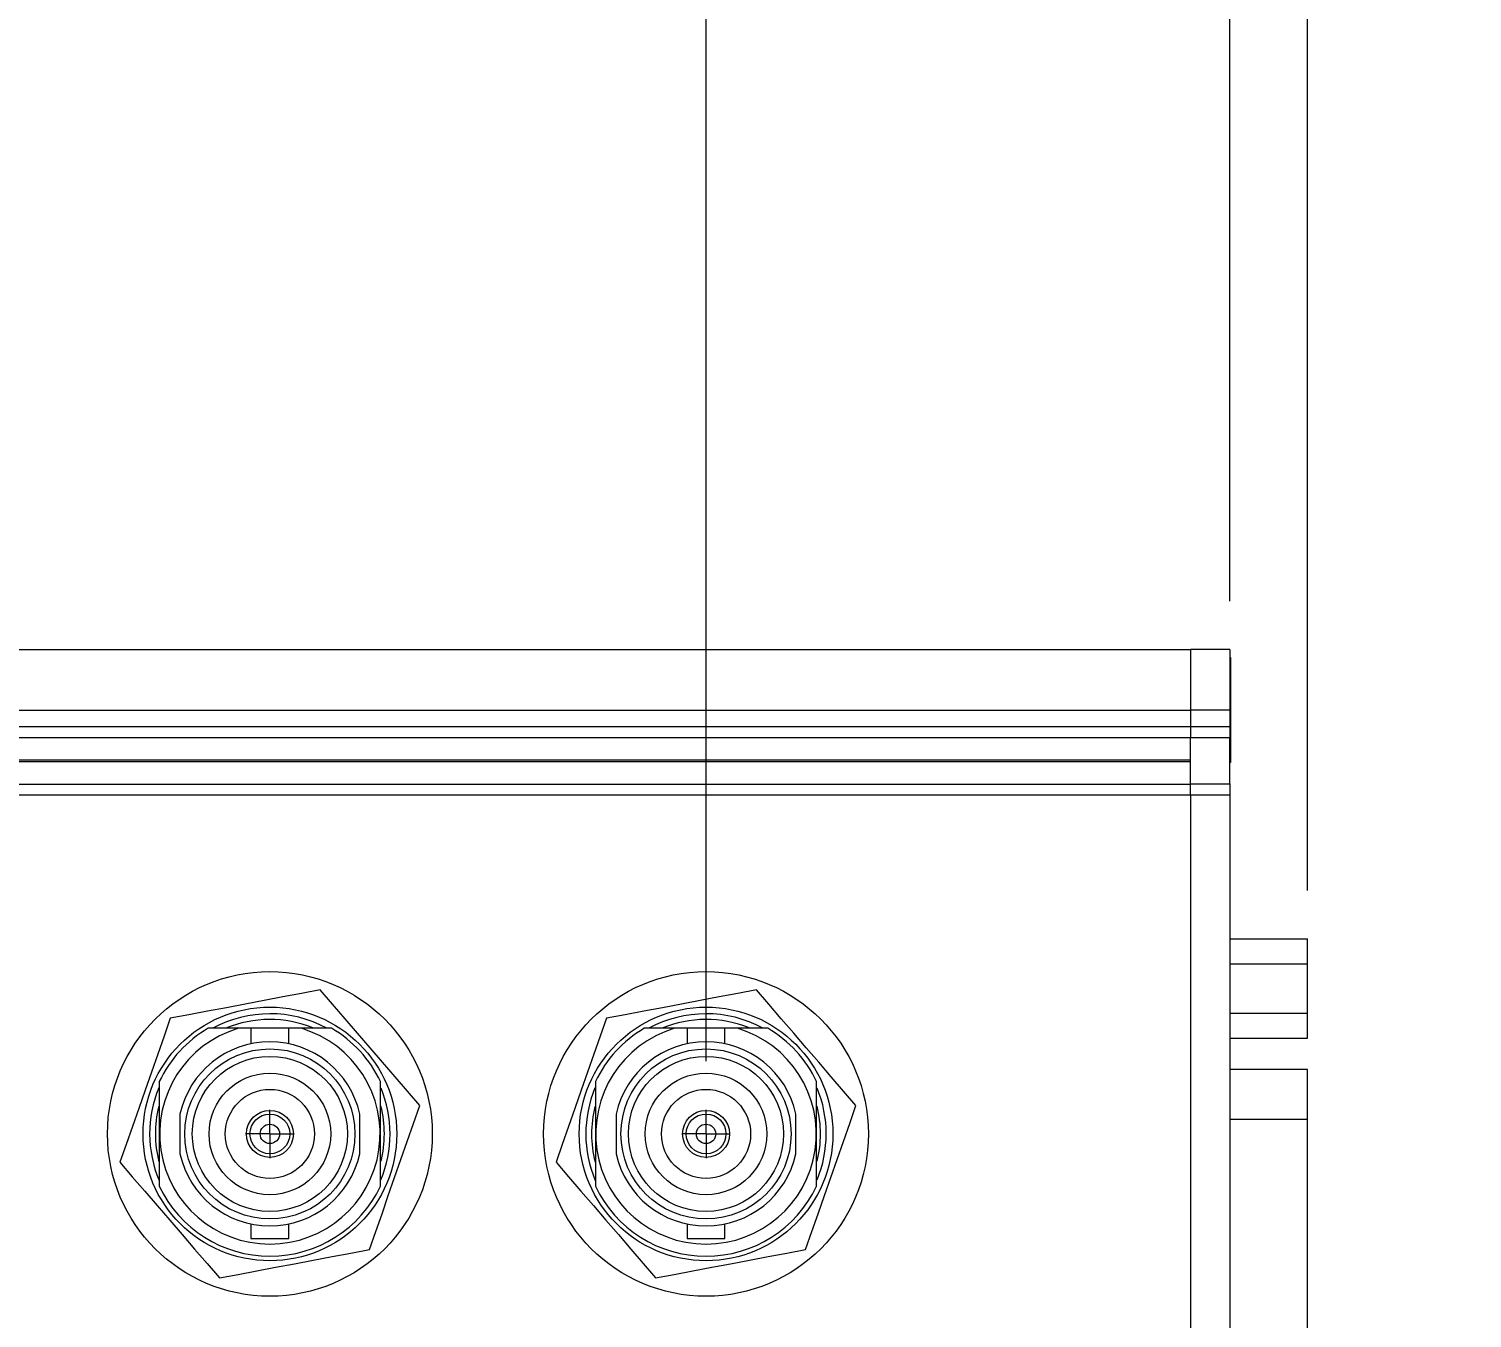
# Paper-space layout 'Sheet1' of a CAD drawing. Header units: millimetres. Extents: x 2 to 278, y 1 to 215.
# Drawn here: x 99.2 to 137.02, y 137.94 to 171.74 of the extents above; entities that cross this region are included whole.
import ezdxf

# ---------------------------------------------------------------- set-up
doc = ezdxf.new("R2010")
doc.units = ezdxf.units.MM
doc.styles.add('SLDTEXTSTYLE0', font='TXT', dxfattribs={"width": 0.75})
doc.dimstyles.new('SLDDIMSTYLE0', dxfattribs={"dimtxt": 2.116667, "dimasz": 3.175, "dimexe": 0, "dimexo": 0.0625, "dimgap": 0.529167, "dimtad": 0, "dimtih": 1, "dimtoh": 1, "dimdec": 1, "dimlfac": 2, "dimrnd": 1e-09, "dimzin": 12, "dimdsep": 46, "dimtxsty": 'SLDTEXTSTYLE0', "dimsah": 1, "dimcen": 0.09, "dimadec": 0, "dimazin": 3, "dimtfac": 1, "dimtdec": 1, "dimtofl": 0, "dimtmove": 0, "dimatfit": 3, "dimfxl": 1, "dimfrac": 2, "dimtolj": 1, "dimtzin": 12, "dimarcsym": 0})
doc.dimstyles.new('SLDDIMSTYLE1', dxfattribs={"dimtxt": 2.116667, "dimasz": 3.175, "dimexe": 0, "dimexo": 0.0625, "dimgap": 0.529167, "dimtad": 0, "dimtih": 1, "dimtoh": 1, "dimdec": 1, "dimlfac": 2, "dimrnd": 1e-09, "dimzin": 12, "dimdsep": 46, "dimtxsty": 'SLDTEXTSTYLE0', "dimsah": 1, "dimcen": 0.09, "dimadec": 0, "dimazin": 3, "dimtfac": 1, "dimtdec": 1, "dimtmove": 0, "dimatfit": 0, "dimfxl": 1, "dimfrac": 2, "dimtolj": 1, "dimtzin": 12, "dimarcsym": 0})

# ---------------------------------------------------------------- blocks, each defined once
blk = doc.blocks.new('_D')
at = {"color": 7, "linetype": 'Continuous', "lineweight": 18}
for p, q in [((52.42, 156.735), (52.42, 194.086)), ((132.706, 177.187), (132.706, 194.086)), ((52.42, 192.308), (84.409, 192.308)), ((88.684, 192.308), (88.04, 192.308)), ((88.04, 192.308), (88.04, 188.945)), ((96.441, 192.308), (97.085, 192.308)), ((97.085, 192.308), (97.085, 188.945)), ((132.706, 192.308), (100.717, 192.308)), ((88.04, 188.945), (88.684, 188.945)), ((97.085, 188.945), (96.441, 188.945)), ((132.706, 149.147), (132.706, 174.647))]:
    blk.add_line(p, q, dxfattribs=at)
for points in [[(52.42, 192.308), (55.595, 191.8), (55.595, 192.816)], [(132.706, 192.308), (129.531, 192.816), (129.531, 191.8)]]:
    blk.add_solid(points, dxfattribs=at)
at = {"color": 7, "linetype": 'Continuous', "lineweight": 18, "char_height": 2.1167, "attachment_point": 1, "style": 'SLDTEXTSTYLE0'}
for s, insert in [('160.6mm', (86.399, 195.466)), ('6.32in', (88.684, 191.673))]:
    blk.add_mtext(s, dxfattribs=dict(at, insert=insert))
blk = doc.blocks.new('_D_1')
at = {"color": 7, "linetype": 'Continuous', "lineweight": 18}
for p, q in [((52.42, 156.735), (52.42, 185.243)), ((130.672, 156.735), (130.672, 185.243)), ((52.42, 183.465), (83.392, 183.465)), ((87.667, 183.465), (87.024, 183.465)), ((87.024, 183.465), (87.024, 180.102)), ((95.425, 183.465), (96.068, 183.465)), ((96.068, 183.465), (96.068, 180.102)), ((130.672, 183.465), (99.7, 183.465)), ((87.024, 180.102), (87.667, 180.102)), ((96.068, 180.102), (95.425, 180.102))]:
    blk.add_line(p, q, dxfattribs=at)
for points in [[(52.42, 183.465), (55.595, 182.957), (55.595, 183.973)], [(130.672, 183.465), (127.497, 183.973), (127.497, 182.957)]]:
    blk.add_solid(points, dxfattribs=at)
at = {"color": 7, "linetype": 'Continuous', "lineweight": 18, "char_height": 2.1167, "attachment_point": 1, "style": 'SLDTEXTSTYLE0'}
for s, insert in [('156.5mm', (85.382, 186.623)), ('6.16in', (87.667, 182.83))]:
    blk.add_mtext(s, dxfattribs=dict(at, insert=insert))
blk = doc.blocks.new('_D_6')
at = {"color": 7, "linetype": 'Continuous', "lineweight": 18}
for p, q in [((116.946, 144.67), (116.946, 177.695)), ((130.672, 156.735), (130.672, 177.695)), ((116.946, 175.917), (110.596, 175.917)), ((119.93, 175.917), (119.287, 175.917)), ((119.287, 175.917), (119.287, 172.554)), ((127.688, 175.917), (128.331, 175.917)), ((128.331, 175.917), (128.331, 172.554)), ((130.672, 175.917), (137.022, 175.917)), ((119.287, 172.554), (119.93, 172.554)), ((128.331, 172.554), (127.688, 172.554))]:
    blk.add_line(p, q, dxfattribs=at)
for points in [[(116.946, 175.917), (113.771, 176.425), (113.771, 175.409)], [(130.672, 175.917), (133.847, 175.409), (133.847, 176.425)]]:
    blk.add_solid(points, dxfattribs=at)
at = {"color": 7, "linetype": 'Continuous', "lineweight": 18, "char_height": 2.1167, "attachment_point": 1, "style": 'SLDTEXTSTYLE0'}
for s, insert in [('27.5mm', (118.427, 179.074)), ('1.08in', (119.93, 175.282))]:
    blk.add_mtext(s, dxfattribs=dict(at, insert=insert))
blk = doc.blocks.new('SW_CENTERMARKSYMBOL_4')
at = {"color": 0, "linetype": 'Continuous', "lineweight": 0}
for q in [(0, 0.635), (-0.635, 0), (0.635, 0), (0, -0.635)]:
    blk.add_line((0, 0), q, dxfattribs=at)
blk = doc.blocks.new('SW_CENTERMARKSYMBOL_9')
at = {"color": 0, "linetype": 'Continuous', "lineweight": 0}
for q in [(0, 0.635), (-0.635, 0), (0.635, 0), (0, -0.635)]:
    blk.add_line((0, 0), q, dxfattribs=at)

psp = doc.layouts.new('Sheet1')

# ---------------------------------------------------------------- linework, layer by layer
at = {"color": 7, "linetype": 'Continuous', "lineweight": 18}
for p, q in [((53.446, 155.465), (129.646, 155.465)), ((129.646, 155.465), (129.646, 153.878)), ((130.672, 155.465), (129.646, 155.465)), ((130.672, 155.465), (130.672, 153.878)), ((130.691, 155.253), (130.672, 155.253)), ((130.691, 155.253), (130.691, 155.148)), ((130.691, 155.148), (130.691, 152.503)), ((53.446, 153.878), (129.646, 153.878)), ((129.646, 153.878), (129.646, 153.444)), ((130.672, 153.878), (129.646, 153.878)), ((130.672, 153.878), (130.672, 153.444)), ((53.446, 153.444), (129.646, 153.444)), ((129.646, 153.444), (129.646, 153.146)), ((129.646, 153.444), (130.672, 153.444)), ((130.672, 153.444), (130.672, 153.146)), ((129.646, 153.146), (53.446, 153.146)), ((129.646, 152.569), (129.646, 153.146)), ((130.672, 153.146), (129.646, 153.146)), ((129.646, 151.942), (129.646, 153.146)), ((130.672, 151.942), (130.672, 153.146)), ((53.446, 152.569), (129.646, 152.569)), ((129.646, 152.519), (53.446, 152.519)), ((130.672, 152.503), (130.691, 152.503)), ((53.446, 151.933), (129.646, 151.933)), ((129.646, 151.942), (130.672, 151.942)), ((129.646, 151.644), (129.646, 151.942)), ((130.672, 151.942), (130.672, 151.644)), ((129.646, 151.644), (53.446, 151.644)), ((129.646, 151.644), (129.646, 118.011)), ((130.672, 151.644), (129.646, 151.644)), ((130.672, 151.644), (130.672, 118.011)), ((130.672, 147.877), (132.706, 147.877)), ((132.706, 147.227), (132.706, 147.877)), ((130.672, 147.227), (132.706, 147.227)), ((132.706, 145.928), (132.706, 147.227)), ((130.672, 145.928), (132.706, 145.928)), ((132.706, 145.278), (132.706, 145.928)), ((105.021, 145.534), (104.69, 145.534)), ((105.021, 145.534), (105.021, 145.128)), ((105.516, 145.534), (105.021, 145.534)), ((106.011, 145.534), (105.516, 145.534)), ((106.011, 145.128), (106.011, 145.534)), ((106.342, 145.534), (106.011, 145.534)), ((116.451, 145.534), (116.12, 145.534)), ((116.451, 145.534), (116.451, 145.128)), ((116.946, 145.534), (116.451, 145.534)), ((117.441, 145.534), (116.946, 145.534)), ((117.441, 145.128), (117.441, 145.534)), ((117.772, 145.534), (117.441, 145.534)), ((130.672, 145.278), (132.706, 145.278)), ((132.706, 144.455), (130.672, 144.455)), ((132.706, 143.155), (132.706, 144.455)), ((103.16, 143.287), (103.16, 142.243)), ((107.872, 142.243), (107.872, 143.287)), ((114.59, 143.287), (114.59, 142.243)), ((119.302, 142.243), (119.302, 143.287)), ((132.706, 126.5), (132.706, 143.155)), ((105.021, 140.402), (105.021, 140.022)), ((106.011, 140.022), (106.011, 140.402)), ((116.451, 140.402), (116.451, 140.022)), ((117.441, 140.022), (117.441, 140.402)), ((105.021, 140.022), (105.516, 140.022)), ((105.516, 140.022), (106.011, 140.022)), ((116.451, 140.022), (116.946, 140.022)), ((116.946, 140.022), (117.441, 140.022))]:
    psp.add_line(p, q, dxfattribs=at)
at = {"color": 8, "linetype": 'Continuous', "lineweight": 18}
psp.add_line((130.672, 143.155), (132.706, 143.155), dxfattribs=at)
at = {"color": 7, "linetype": 'Continuous', "lineweight": 18, "flags": 128}
for points in [[(106.837, 146.541), (106.348, 146.448), (105.857, 146.355), (105.365, 146.262), (104.872, 146.169), (104.378, 146.075), (103.886, 145.982), (103.395, 145.889), (102.906, 145.797)], [(109.446, 143.509), (109.122, 143.886), (108.796, 144.264), (108.469, 144.644), (108.141, 145.025), (107.814, 145.406), (107.487, 145.786), (107.161, 146.164), (106.837, 146.541)], [(118.267, 146.541), (117.778, 146.448), (117.287, 146.355), (116.795, 146.262), (116.302, 146.169), (115.808, 146.075), (115.316, 145.982), (114.825, 145.889), (114.336, 145.797)], [(120.876, 143.509), (120.552, 143.886), (120.226, 144.264), (119.899, 144.644), (119.571, 145.025), (119.244, 145.406), (118.917, 145.786), (118.591, 146.164), (118.267, 146.541)], [(102.906, 145.797), (102.742, 145.327), (102.577, 144.856), (102.412, 144.383), (102.246, 143.909), (102.08, 143.435), (101.915, 142.961), (101.75, 142.49), (101.586, 142.021)], [(114.336, 145.797), (114.172, 145.327), (114.007, 144.856), (113.842, 144.383), (113.676, 143.909), (113.51, 143.435), (113.345, 142.961), (113.18, 142.49), (113.016, 142.021)], [(108.126, 139.733), (108.29, 140.203), (108.455, 140.674), (108.62, 141.147), (108.786, 141.621), (108.952, 142.095), (109.117, 142.569), (109.282, 143.04), (109.446, 143.509)], [(119.556, 139.733), (119.72, 140.203), (119.885, 140.674), (120.05, 141.147), (120.216, 141.621), (120.382, 142.095), (120.547, 142.569), (120.712, 143.04), (120.876, 143.509)], [(101.586, 142.021), (101.91, 141.644), (102.236, 141.266), (102.563, 140.886), (102.891, 140.505), (103.218, 140.124), (103.545, 139.745), (103.871, 139.366), (104.195, 138.989)], [(113.016, 142.021), (113.34, 141.644), (113.666, 141.266), (113.993, 140.886), (114.321, 140.505), (114.648, 140.124), (114.975, 139.745), (115.301, 139.366), (115.625, 138.989)], [(104.195, 138.989), (104.684, 139.082), (105.174, 139.175), (105.667, 139.268), (106.16, 139.361), (106.654, 139.455), (107.146, 139.548), (107.637, 139.641), (108.126, 139.733)], [(115.625, 138.989), (116.114, 139.082), (116.604, 139.175), (117.097, 139.268), (117.59, 139.361), (118.084, 139.455), (118.576, 139.548), (119.067, 139.641), (119.556, 139.733)]]:
    psp.add_lwpolyline(points, dxfattribs=at)
at = {"color": 7, "linetype": 'Continuous', "lineweight": 18}
for centre, radius in [((105.516, 142.765), 4.255), ((116.946, 142.765), 4.255), ((105.516, 142.765), 3.324), ((116.946, 142.765), 3.324), ((105.516, 142.765), 2.229), ((116.946, 142.765), 2.229), ((105.516, 142.765), 2.032), ((116.946, 142.765), 2.032), ((105.516, 142.765), 1.594), ((116.946, 142.765), 1.594), ((105.516, 142.765), 1.168), ((116.946, 142.765), 1.168), ((105.516, 142.765), 0.616), ((116.946, 142.765), 0.616), ((105.516, 142.765), 0.521), ((105.516, 142.765), 0.254), ((116.946, 142.765), 0.521), ((116.946, 142.765), 0.254)]:
    psp.add_circle(centre, radius, dxfattribs=at)
for centre, radius, start, end in [((105.516, 142.765), 3.15, 61.7603, 118.3716), ((105.516, 142.765), 3, 67.9538, 112.5699), ((116.946, 142.765), 3.15, 61.7603, 118.3716), ((116.946, 142.765), 3, 67.9538, 112.5699), ((105.516, 142.765), 3.207, 120.3033, 154.6306), ((105.516, 142.765), 2.889, 106.6162, 73.3838), ((105.516, 142.765), 3.207, 25.3694, 59.6967), ((116.946, 142.765), 3.207, 120.3033, 154.6306), ((116.946, 142.765), 2.889, 106.6162, 73.3838), ((116.946, 142.765), 3.207, 25.3694, 59.6967), ((105.516, 142.765), 2.413, 12.4948, 167.5052), ((116.946, 142.765), 2.413, 12.4948, 167.5052), ((105.516, 142.765), 3.15, 157.4855, 202.7695), ((105.516, 142.765), 3.15, 337.5744, 22.392), ((116.946, 142.765), 3.15, 157.4855, 202.7695), ((116.946, 142.765), 3.15, 337.5744, 22.392), ((105.516, 142.765), 3, 166.1893, 194.1039), ((105.516, 142.765), 3, 346.1558, 14.0022), ((116.946, 142.765), 3, 166.1893, 194.1039), ((116.946, 142.765), 3, 346.1558, 14.0022), ((105.516, 142.765), 2.413, 192.4948, 347.5052), ((116.946, 142.765), 2.413, 192.4948, 347.5052), ((105.516, 142.765), 3.207, 205.3694, 334.6306), ((116.946, 142.765), 3.207, 205.3694, 334.6306)]:
    psp.add_arc(centre, radius, start, end, dxfattribs=at)
for points in [[(104.69, 145.534), (104.415, 145.534), (104.153, 145.534), (103.898, 145.534)], [(107.134, 145.534), (106.879, 145.534), (106.617, 145.534), (106.342, 145.534)], [(116.12, 145.534), (115.845, 145.534), (115.583, 145.534), (115.328, 145.534)], [(118.564, 145.534), (118.309, 145.534), (118.047, 145.534), (117.772, 145.534)]]:
    psp.add_open_spline(points, degree=3, dxfattribs=at)
for points in [[(102.618, 144.139), (102.618, 143.92), (102.618, 143.697), (102.618, 143.355), (102.618, 143.239), (102.618, 143.004), (102.618, 142.884), (102.618, 142.528), (102.618, 142.295), (102.618, 141.837), (102.618, 141.61), (102.618, 141.391)], [(108.413, 141.391), (108.413, 141.61), (108.413, 141.833), (108.413, 142.175), (108.413, 142.291), (108.413, 142.526), (108.413, 142.646), (108.413, 143.002), (108.413, 143.235), (108.413, 143.694), (108.413, 143.92), (108.413, 144.139)], [(114.048, 144.139), (114.048, 143.92), (114.048, 143.697), (114.048, 143.355), (114.048, 143.239), (114.048, 143.004), (114.048, 142.884), (114.048, 142.528), (114.048, 142.295), (114.048, 141.837), (114.048, 141.61), (114.048, 141.391)], [(119.843, 141.391), (119.843, 141.61), (119.843, 141.833), (119.843, 142.175), (119.843, 142.291), (119.843, 142.526), (119.843, 142.646), (119.843, 143.002), (119.843, 143.235), (119.843, 143.694), (119.843, 143.92), (119.843, 144.139)]]:
    psp.add_open_spline(points, degree=3, knots=[0, 0, 0, 0, 0.25, 0.25, 0.375, 0.375, 0.5, 0.5, 0.75, 0.75, 1, 1, 1, 1], dxfattribs=at)

# ---------------------------------------------------------------- block references
at = {"color": 7, "linetype": 'Continuous', "lineweight": 0}
for name, p in [('SW_CENTERMARKSYMBOL_4', (105.516, 142.765)), ('SW_CENTERMARKSYMBOL_9', (116.946, 142.765))]:
    psp.add_blockref(name, p, dxfattribs=at)

# ---------------------------------------------------------------- dimensions: what is measured, and where the dimension line sits
at = {"color": 7, "linetype": 'Continuous', "lineweight": 18}
for base, p1, p2, dimstyle, picture, middle in [((132.706, 192.308), (52.42, 155.465), (132.706, 147.877), 'SLDDIMSTYLE0', '_D', (92.563, 192.308)), ((130.672, 183.465), (52.42, 155.465), (130.672, 155.465), 'SLDDIMSTYLE0', '_D_1', (91.546, 183.465)), ((130.672, 175.917), (116.946, 143.4), (130.672, 155.465), 'SLDDIMSTYLE1', '_D_6', (123.809, 175.917))]:
    dim = psp.add_linear_dim(base=base, p1=p1, p2=p2, dimstyle=dimstyle, dxfattribs=at)
    dim.commit()
    dim.dimension.update_dxf_attribs({"geometry": picture, "text_midpoint": middle, "dimtype": 160})

doc.saveas('drawing.dxf')
